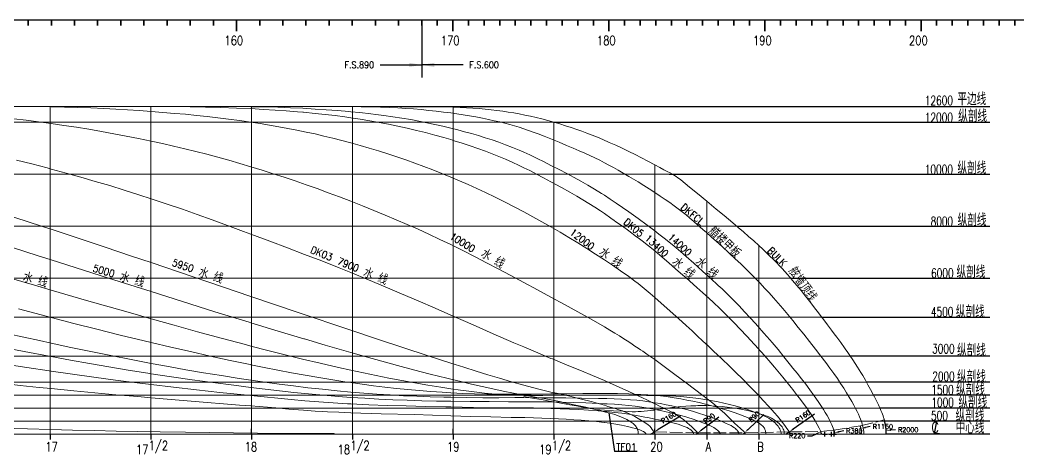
# Model space of a CAD drawing. Header units: millimetres. Extents: x 20870 to 139786, y -130946 to -46846.
# Drawn here: x 80050 to 118427, y -91065 to -74372 of the extents above; entities that cross this region are included whole.
import ezdxf
from ezdxf.enums import TextEntityAlignment as Align

# ---------------------------------------------------------------- set-up
doc = ezdxf.new("R2010")
doc.units = ezdxf.units.MM
doc.header["$LTSCALE"] = 81.4636
doc.linetypes.add('ACAD_ISO02W100', pattern=[15, 12, -3])
for name, color, linetype in [('11', 7, 'Continuous'), ('11TEXTE', 7, 'Continuous'), ('13DIMENSION', 255, 'Continuous'), ('A7', 9, 'Continuous'), ('INI', 4, 'Continuous'), ('TEXTC', 120, 'Continuous'), ('TEXTE', 4, 'Continuous')]:
    doc.layers.add(name, color=color, linetype=linetype)
doc.styles.add('HZDX', font='romans', dxfattribs={"height": 6, "bigfont": 'HZDX'})
doc.styles.add('ROMANS', font='romans.shx', dxfattribs={"width": 0.8, "bigfont": 'hzdx.shx'})
doc.styles.add('ROMANT', font='romans.shx', dxfattribs={"width": 0.8, "height": 4, "bigfont": 'hzdx.shx'})
doc.styles.get("Standard").update_dxf_attribs({"font": 'romand.shx', "bigfont": 'hzdx.shx'})
doc.dimstyles.new('ISO-25', dxfattribs={"dimtxt": 300, "dimasz": 250, "dimexe": 125, "dimexo": 100, "dimgap": 100, "dimtad": 1, "dimdec": 0, "dimtxsty": 'Standard', "dimcen": 2.5, "dimadec": 0, "dimazin": 0, "dimtfac": 1, "dimtdec": 0, "dimtmove": 0, "dimatfit": 3, "dimfxl": 1, "dimarcsym": 0})
doc.dimstyles.get("Standard").update_dxf_attribs({"dimtxt": 180, "dimasz": 180, "dimexe": 180, "dimexo": 60, "dimgap": 90, "dimtad": 0, "dimtih": 1, "dimtoh": 1, "dimdec": 0, "dimzin": 0, "dimdsep": 46, "dimtxsty": 'Standard', "dimcen": 90, "dimadec": 0, "dimazin": 0, "dimtfac": 1, "dimtdec": 0, "dimtofl": 0, "dimtmove": 0, "dimatfit": 3, "dimfxl": 1, "dimtolj": 1, "dimtzin": 0, "dimarcsym": 0})

# ---------------------------------------------------------------- blocks, each defined once
blk = doc.blocks.new('*D32')
at = {"color": 0, "linetype": 'Continuous', "lineweight": -2, "ltscale": 81.4636, "transparency": 16777216}
for p, q in [((106928, -89652), (106254, -90143)), ((106036, -90302), (106108, -90249))]:
    blk.add_line(p, q, dxfattribs=at)
at = {"color": 0, "linetype": 'Continuous', "ltscale": 81.4636, "transparency": 16777216}
blk.add_solid([(106236, -90118), (106272, -90167), (106108, -90249)], dxfattribs=at)
at = {"layer": 'DEFPOINTS', "color": 0, "linetype": 'Continuous', "ltscale": 81.4636, "transparency": 16777216}
for p in [(106036, -90302), (106108, -90249)]:
    blk.add_point(p, dxfattribs=at)
at = {"color": 0, "linetype": 'Continuous', "ltscale": 81.4636, "transparency": 16777216, "insert": (106552, -89691), "char_height": 180, "attachment_point": 5, "rotation": 36.0547}
blk.add_mtext('R90', dxfattribs=at)
blk = doc.blocks.new('*D33')
at = {"color": 0, "linetype": 'Continuous', "lineweight": -2, "ltscale": 81.4636, "transparency": 16777216}
for p, q in [((108651, -89539), (108047, -90115)), ((107852, -90302), (107917, -90239))]:
    blk.add_line(p, q, dxfattribs=at)
at = {"color": 0, "linetype": 'Continuous', "ltscale": 81.4636, "transparency": 16777216}
blk.add_solid([(108027, -90094), (108068, -90137), (107917, -90239)], dxfattribs=at)
at = {"layer": 'DEFPOINTS', "color": 0, "linetype": 'Continuous', "ltscale": 81.4636, "transparency": 16777216}
for p in [(107852, -90302), (107917, -90239)]:
    blk.add_point(p, dxfattribs=at)
at = {"color": 0, "linetype": 'Continuous', "ltscale": 81.4636, "transparency": 16777216, "insert": (108283, -89628), "char_height": 180, "attachment_point": 5, "rotation": 43.6574}
blk.add_mtext('R90', dxfattribs=at)
blk = doc.blocks.new('*D34')
at = {"color": 0, "linetype": 'Continuous', "lineweight": -2, "ltscale": 81.4636, "transparency": 16777216}
for p, q in [((105446, -89604), (104586, -90125)), ((104295, -90302), (104432, -90219))]:
    blk.add_line(p, q, dxfattribs=at)
at = {"color": 0, "linetype": 'Continuous', "ltscale": 81.4636, "transparency": 16777216}
blk.add_solid([(104571, -90100), (104602, -90151), (104432, -90219)], dxfattribs=at)
at = {"layer": 'DEFPOINTS', "color": 0, "linetype": 'Continuous', "ltscale": 81.4636, "transparency": 16777216}
for p in [(104295, -90302), (104432, -90219)]:
    blk.add_point(p, dxfattribs=at)
at = {"color": 0, "linetype": 'Continuous', "ltscale": 81.4636, "transparency": 16777216, "insert": (104995, -89656), "char_height": 180, "attachment_point": 5, "rotation": 31.2164}
blk.add_mtext('R160', dxfattribs=at)
blk = doc.blocks.new('*D35')
at = {"color": 0, "linetype": 'Continuous', "lineweight": -2, "ltscale": 81.4636, "transparency": 16777216}
for p, q in [((110606, -89536), (109779, -90108)), ((109499, -90302), (109631, -90211))]:
    blk.add_line(p, q, dxfattribs=at)
at = {"color": 0, "linetype": 'Continuous', "ltscale": 81.4636, "transparency": 16777216}
blk.add_solid([(109762, -90084), (109796, -90133), (109631, -90211)], dxfattribs=at)
at = {"layer": 'DEFPOINTS', "color": 0, "linetype": 'Continuous', "ltscale": 81.4636, "transparency": 16777216}
for p in [(109499, -90302), (109631, -90211)]:
    blk.add_point(p, dxfattribs=at)
at = {"color": 0, "linetype": 'Continuous', "ltscale": 81.4636, "transparency": 16777216, "insert": (110158, -89615), "char_height": 180, "attachment_point": 5, "rotation": 34.6556}
blk.add_mtext('R160', dxfattribs=at)
blk = doc.blocks.new('*D36')
at = {"color": 0, "linetype": 'Continuous', "lineweight": -2, "ltscale": 81.4636, "transparency": 16777216}
for p, q in [((113716, -90131), (113536, -90144)), ((111272, -90302), (111452, -90302)), ((111362, -90392), (111362, -90212))]:
    blk.add_line(p, q, dxfattribs=at)
at = {"color": 0, "linetype": 'Continuous', "ltscale": 81.4636, "transparency": 16777216}
blk.add_solid([(113534, -90114), (113538, -90174), (113357, -90157)], dxfattribs=at)
at = {"layer": 'DEFPOINTS', "color": 0, "linetype": 'Continuous', "ltscale": 81.4636, "transparency": 16777216}
for p in [(113357, -90157), (111362, -90302)]:
    blk.add_point(p, dxfattribs=at)
at = {"color": 0, "linetype": 'Continuous', "ltscale": 81.4636, "transparency": 16777216, "insert": (114204, -90131), "char_height": 180, "attachment_point": 5}
blk.add_mtext('\\A1;R2000', dxfattribs=at)
blk = doc.blocks.new('*D37')
at = {"color": 0, "linetype": 'Continuous', "lineweight": -2, "ltscale": 81.4636, "transparency": 16777216}
for p, q in [((112741, -90010), (112565, -90045)), ((111169, -90302), (111349, -90302)), ((111259, -90392), (111259, -90212))]:
    blk.add_line(p, q, dxfattribs=at)
at = {"color": 0, "linetype": 'Continuous', "ltscale": 81.4636, "transparency": 16777216}
blk.add_solid([(112559, -90016), (112570, -90075), (112388, -90080)], dxfattribs=at)
at = {"layer": 'DEFPOINTS', "color": 0, "linetype": 'Continuous', "ltscale": 81.4636, "transparency": 16777216}
for p in [(112388, -90080), (111259, -90302)]:
    blk.add_point(p, dxfattribs=at)
at = {"color": 0, "linetype": 'Continuous', "ltscale": 81.4636, "transparency": 16777216, "insert": (113230, -90010), "char_height": 180, "attachment_point": 5}
blk.add_mtext('\\A1;R1150', dxfattribs=at)
blk = doc.blocks.new('*D38')
at = {"color": 0, "linetype": 'Continuous', "lineweight": -2, "ltscale": 81.4636, "transparency": 16777216}
for p, q in [((111728, -90177), (111550, -90207)), ((110908, -90299), (111088, -90299)), ((110998, -90389), (110998, -90209))]:
    blk.add_line(p, q, dxfattribs=at)
at = {"color": 0, "linetype": 'Continuous', "ltscale": 81.4636, "transparency": 16777216}
blk.add_solid([(111545, -90177), (111555, -90237), (111373, -90237)], dxfattribs=at)
at = {"layer": 'DEFPOINTS', "color": 0, "linetype": 'Continuous', "ltscale": 81.4636, "transparency": 16777216}
for p in [(110998, -90299), (111373, -90237)]:
    blk.add_point(p, dxfattribs=at)
at = {"color": 0, "linetype": 'Continuous', "ltscale": 81.4636, "transparency": 16777216, "insert": (112131, -90177), "char_height": 180, "attachment_point": 5}
blk.add_mtext('\\A1;R380', dxfattribs=at)
blk = doc.blocks.new('*D39')
at = {"color": 0, "linetype": 'Continuous', "lineweight": -2, "ltscale": 81.4636, "transparency": 16777216}
for p, q in [((110337, -90362), (110517, -90362)), ((110517, -90362), (110680, -90285))]:
    blk.add_line(p, q, dxfattribs=at)
at = {"color": 0, "linetype": 'Continuous', "ltscale": 81.4636, "transparency": 16777216}
blk.add_solid([(110667, -90257), (110693, -90312), (110842, -90207)], dxfattribs=at)
at = {"layer": 'DEFPOINTS', "color": 0, "linetype": 'Continuous', "ltscale": 81.4636, "transparency": 16777216}
for p in [(110644, -90302), (110842, -90207)]:
    blk.add_point(p, dxfattribs=at)
at = {"color": 0, "linetype": 'Continuous', "ltscale": 81.4636, "transparency": 16777216, "insert": (109934, -90362), "char_height": 180, "attachment_point": 5}
blk.add_mtext('\\A1;R220', dxfattribs=at)

msp = doc.modelspace()

# ---------------------------------------------------------------- linework, layer by layer
at = {"color": 6, "linetype": 'Continuous', "ltscale": 81.4636}
for centre, radius, start, end in [((111361.98, -90301.62), 2000, 360, 15.706234), ((110997.83, -90301.62), 380, 0, 24.987437), ((111259.53, -90289.85), 1150, 359.413551, 15.311798), ((104295.41, -90301.61), 160, 359.994532, 32.083497), ((106035.71, -90301.62), 90, 0, 33.748989), ((107851.98, -90301.62), 90, 0, 33.748989), ((109499.18, -90301.62), 160, 0, 32.095023), ((110643.54, -90301.62), 220, 0, 29.199266)]:
    msp.add_arc(centre, radius, start, end, dxfattribs=at)
at = {"layer": '11', "color": 3, "linetype": 'Continuous', "lineweight": 20}
for p, q in [((26956.98, -77701.62), (94651.98, -77701.62)), ((81206.98, -90301.62), (81206.98, -77701.62)), ((85081.98, -90301.62), (85081.98, -77701.62)), ((88956.98, -90301.62), (88956.98, -77701.62)), ((92831.98, -90301.62), (92831.98, -77701.62)), ((96706.98, -90301.62), (96706.98, -77701.62)), ((26956.98, -78301.62), (100568.02, -78301.62)), ((100581.98, -90301.62), (100581.98, -78305.53)), ((104456.98, -90301.62), (104456.98, -79944.46)), ((26956.98, -80301.62), (105011.76, -80301.62)), ((106456.98, -90301.62), (106456.98, -81343.53)), ((26956.98, -82301.62), (107618.28, -82301.62)), ((108456.98, -90301.62), (108456.98, -83045.34)), ((26956.98, -84301.62), (109724.94, -84301.62)), ((26956.98, -85801.62), (110880.46, -85801.62)), ((26956.98, -87301.62), (111979.1, -87301.62)), ((26956.98, -88301.62), (112602.14, -88301.62)), ((26956.98, -88801.62), (112872.39, -88801.62)), ((26956.98, -89301.62), (113119.18, -89301.62)), ((26956.98, -89801.62), (113297.63, -89801.62)), ((26956.98, -90301.62), (113362.3, -90301.62))]:
    msp.add_line(p, q, dxfattribs=at)
at = {"layer": '11', "color": 7}
for p in [(102687.19, -89480.77), (103787.41, -90966.14)]:
    msp.add_line(p, (102909.99, -90966.14), dxfattribs=at)
at = {"layer": '11', "color": 7, "linetype": 'Continuous'}
msp.add_lwpolyline([(79476.98, -74371.64), (80366.98, -74371.64), (80366.98, -74588.79), (80366.98, -74371.64), (81256.98, -74371.64), (81256.98, -74588.79), (81256.98, -74371.64), (82146.98, -74371.64), (82146.98, -74588.79), (82146.98, -74371.64), (83036.98, -74371.64), (83036.98, -74588.79), (83036.98, -74371.64), (83926.98, -74371.64), (83926.98, -74588.79), (83926.98, -74371.64), (84816.98, -74371.64), (84816.98, -74588.79), (84816.98, -74371.64), (85706.98, -74371.64), (85706.98, -74588.79), (85706.98, -74371.64), (86596.98, -74371.64), (86596.98, -74588.79), (86596.98, -74371.64), (87486.98, -74371.64), (87486.98, -74588.79), (87486.98, -74371.64), (88376.98, -74371.64), (88376.98, -74805.93), (88376.98, -74371.64), (89266.98, -74371.64), (89266.98, -74588.79), (89266.98, -74371.64), (90156.98, -74371.64), (90156.98, -74588.79), (90156.98, -74371.64), (91046.98, -74371.64), (91046.98, -74588.79), (91046.98, -74371.64), (91936.98, -74371.64), (91936.98, -74588.79), (91936.98, -74371.64), (92826.98, -74371.64), (92826.98, -74588.79), (92826.98, -74371.64), (93716.98, -74371.64), (93716.98, -74588.79), (93716.98, -74371.64), (94606.98, -74371.64), (94606.98, -74588.79), (94606.98, -74371.64), (95496.98, -74371.64), (95496.98, -74588.79), (95496.98, -74371.64), (96096.98, -74371.64), (96096.98, -74588.79), (96096.98, -74371.64), (96696.98, -74371.64), (96696.98, -74805.93), (96696.98, -74371.64), (97296.98, -74371.64), (97296.98, -74588.79), (97296.98, -74371.64), (97896.98, -74371.64), (97896.98, -74588.79), (97896.98, -74371.64), (98496.98, -74371.64), (98496.98, -74588.79), (98496.98, -74371.64), (99096.98, -74371.64), (99096.98, -74588.79), (99096.98, -74371.64), (99696.98, -74371.64), (99696.98, -74588.79), (99696.98, -74371.64), (100296.98, -74371.64), (100296.98, -74588.79), (100296.98, -74371.64), (100896.98, -74371.64), (100896.98, -74588.79), (100896.98, -74371.64), (101496.98, -74371.64), (101496.98, -74588.79), (101496.98, -74371.64), (102096.98, -74371.64), (102096.98, -74588.79), (102096.98, -74371.64), (102696.98, -74371.64), (102696.98, -74805.93), (102696.98, -74371.64), (103296.98, -74371.64), (103296.98, -74588.79), (103296.98, -74371.64), (103896.98, -74371.64), (103896.98, -74588.79), (103896.98, -74371.64), (104496.98, -74371.64), (104496.98, -74588.79), (104496.98, -74371.64), (105096.98, -74371.64), (105096.98, -74588.79), (105096.98, -74371.64), (105696.98, -74371.64), (105696.98, -74588.79), (105696.98, -74371.64), (106296.98, -74371.64), (106296.98, -74588.79), (106296.98, -74371.64), (106896.98, -74371.64), (106896.98, -74588.79), (106896.98, -74371.64), (107496.98, -74371.64), (107496.98, -74588.79), (107496.98, -74371.64), (108096.98, -74371.64), (108096.98, -74588.79), (108096.98, -74371.64), (108696.98, -74371.64), (108696.98, -74805.93), (108696.98, -74371.64), (109296.98, -74371.64), (109296.98, -74588.79), (109296.98, -74371.64), (109896.98, -74371.64), (109896.98, -74588.79), (109896.98, -74371.64), (110496.98, -74371.64), (110496.98, -74588.79), (110496.98, -74371.64), (111096.98, -74371.64), (111096.98, -74588.79), (111096.98, -74371.64), (111696.98, -74371.64), (111696.98, -74588.79), (111696.98, -74371.64), (112296.98, -74371.64), (112296.98, -74588.79), (112296.98, -74371.64), (112896.98, -74371.64), (112896.98, -74588.79), (112896.98, -74371.64), (113496.98, -74371.64), (113496.98, -74588.79), (113496.98, -74371.64), (114096.98, -74371.64), (114096.98, -74588.79), (114096.98, -74371.64), (114696.98, -74371.64), (114696.98, -74805.93), (114696.98, -74371.64), (115296.98, -74371.64), (115296.98, -74588.79), (115296.98, -74371.64), (115896.98, -74371.64), (115896.98, -74588.79), (115896.98, -74371.64), (116496.98, -74371.64), (116496.98, -74588.79), (116496.98, -74371.64), (117096.98, -74371.64), (117096.98, -74588.79), (117096.98, -74371.64), (117696.98, -74371.64), (117696.98, -74588.79), (117696.98, -74371.64), (118296.98, -74371.64), (118296.98, -74588.79), (118296.98, -74371.64), (118896.98, -74371.64)], dxfattribs=at)
at = {"layer": '11', "color": 1, "linetype": 'Continuous', "lineweight": 20}
for points in [[(65967.98, -77701.62), (85590.98, -77701.62), (86003.98, -77702.72), (86594.98, -77709.02), (87185.98, -77720.32), (87779.98, -77736.82), (88374.98, -77758.42), (88925.98, -77782.82), (89410.98, -77808.82), (89860.98, -77836.72), (90290.98, -77867.52), (90715.98, -77902.02), (90923.98, -77920.32), (90949.98, -77922.62), (91395.98, -77964.92), (91785.98, -78006.62), (92166.98, -78051.22), (92546.98, -78100.52), (92767.98, -78131.42), (93136.98, -78187.32), (93502.98, -78247.62), (93864.98, -78312.22), (94224.98, -78381.42), (94581.98, -78455.22), (94937.98, -78533.72), (95291.98, -78617.02), (95644.98, -78705.32), (95997.98, -78798.52), (96350.98, -78896.92), (96614.98, -78973.92), (96748.98, -79014.12), (97058.98, -79110.42), (97360.98, -79208.82), (97654.98, -79310.02), (97943.98, -79414.72), (98205.98, -79515.02), (98464.98, -79619.62), (98722.98, -79729.12), (98980.98, -79843.92), (99240.98, -79964.72), (99423.98, -80053.22), (99650.98, -80165.32), (99911.98, -80298.92), (100174.98, -80437.85), (100465.98, -80595.04), (100874.98, -80818.43), (101189.98, -80994.49), (101457.98, -81148.22), (101697.98, -81290.74), (101925.98, -81430.13), (102147.98, -81571.33), (102371.98, -81718.19), (102519.98, -81817.72), (102767.98, -81989.95), (102901.98, -82084.99), (102963.98, -82129.08), (103211.98, -82307.65), (103456.98, -82485.89), (103758.98, -82709.23), (103815.98, -82751.94), (103972.98, -82871.46), (104213.98, -83058.7), (104456.98, -83253.74), (104739.98, -83488.02), (104999.98, -83709.67), (105260.98, -83936.55), (105543.98, -84186.58), (105659.98, -84289.63), (106077.98, -84660.54), (106311.98, -84870.45), (106403.98, -84954.06), (106705.98, -85230.02), (106966.98, -85476.54), (107043.98, -85551.1), (107270.98, -85773.49), (107510.98, -86014.58), (107747.98, -86260.14), (107998.98, -86527.59), (108294.98, -86849.72), (108331.98, -86890.54), (108407.98, -86974.39), (108673.98, -87274.36), (108923.98, -87563.53), (109060.98, -87725.25), (109377.98, -88109.66), (109699.98, -88506.16), (109765.98, -88587.98), (109794.98, -88623.66), (109910.98, -88769.34), (110067.98, -88971.02), (110205.98, -89154.36), (110326.98, -89322.84), (110375.98, -89393.04), (110464.98, -89524.42), (110549.98, -89657.26), (110629.98, -89791.5), (110704.98, -89927.04), (110774.98, -90063.77), (110838.98, -90201.62), (110849.98, -90225.64), (110856.98, -90246.36), (110861.98, -90261.35), (110864.98, -90274.3), (110865.98, -90287.09), (110866.98, -90301.62)], [(65967.98, -77701.62), (86003.98, -77701.62), (88017.98, -77701.62), (88382.98, -77702.72), (88925.98, -77708.12), (88999.98, -77709.12), (89484.98, -77717.82), (89967.98, -77730.42), (90446.98, -77747.32), (90922.98, -77769.02), (91395.98, -77795.82), (91827.98, -77823.92), (92262.98, -77855.52), (92700.98, -77892.72), (92767.98, -77898.92), (93122.98, -77934.72), (93538.98, -77981.22), (93727.98, -78003.62), (94044.98, -78044.22), (94392.98, -78093.62), (94736.98, -78147.32), (95078.98, -78205.82), (95385.98, -78262.52), (95691.98, -78323.42), (95998.98, -78388.52), (96305.98, -78458.02), (96614.98, -78531.92), (96880.98, -78598.32), (97145.98, -78667.92), (97410.98, -78741.02), (97674.98, -78818.02), (97938.98, -78899.52), (98201.98, -78985.72), (98463.98, -79076.92), (98724.98, -79173.42), (98984.98, -79275.12), (99242.98, -79382.12), (99423.98, -79460.32), (99652.98, -79563.82), (99936.98, -79697.62), (100205.98, -79830.12), (100465.98, -79963.22), (100783.98, -80127.42), (101077.98, -80281.82), (101354.98, -80430.22), (101620.98, -80576.62), (101881.98, -80725), (102142.98, -80879.44), (102411.98, -81044.11), (102519.98, -81111.6), (102747.98, -81260.75), (102970.98, -81411.89), (103211.98, -81580.05), (103456.98, -81754.72), (103815.98, -82012.66), (104167.98, -82268.03), (104307.98, -82371.54), (104456.98, -82482.24), (104617.98, -82604.39), (104820.98, -82760.83), (105000.98, -82905.22), (105204.98, -83074.23), (105443.98, -83279.61), (105659.98, -83468.04), (105956.98, -83728.7), (106297.98, -84031.96), (106311.98, -84044.39), (106598.98, -84303.17), (106896.98, -84576.97), (107043.98, -84715.09), (107249.98, -84912.78), (107476.98, -85138.19), (107697.98, -85364.72), (107912.98, -85592.27), (108123.98, -85820.77), (108331.98, -86050.12), (108407.98, -86133.58), (108657.98, -86415.9), (108877.98, -86669.16), (108970.98, -86779.14), (109196.98, -87048.54), (109420.98, -87323.75), (109675.98, -87643.6), (109765.98, -87756.79), (109928.98, -87959.94), (110099.98, -88174.48), (110263.98, -88383.68), (110417.98, -88589.13), (110583.98, -88820.9), (110741.98, -89046.91), (110869.98, -89236.06), (110942.98, -89348.42), (111012.98, -89462.28), (111081.98, -89578.1), (111145.98, -89696.42), (111207.98, -89817.75), (111264.98, -89942.47), (111316.98, -90070.65), (111363.98, -90201.62), (111370.98, -90223.55), (111376.98, -90246.37), (111380.98, -90264.56), (111382.98, -90281.88), (111382.98, -90301.62)], [(79726.98, -77701.62), (80249.98, -77702.32), (80740.98, -77705.42), (81255.98, -77712.02), (81761.98, -77722.22), (82267.98, -77736.72), (82773.98, -77755.32), (83279.98, -77778.22), (83735.98, -77802.32), (84181.98, -77828.82), (84628.98, -77858.32), (85088.98, -77891.32), (85548.98, -77926.62), (85990.98, -77962.82), (86418.98, -78000.82), (86836.98, -78041.02), (87249.98, -78084.32), (87659.98, -78131.22), (88073.98, -78182.42), (88493.98, -78238.72), (88925.98, -78300.52), (89286.98, -78355.82), (89644.98, -78414.12), (89998.98, -78475.62), (90350.98, -78540.42), (90700.98, -78608.72), (91048.98, -78680.62), (91395.98, -78756.22), (91737.98, -78834.82), (92080.98, -78917.32), (92423.98, -79003.92), (92767.98, -79094.72), (93125.98, -79193.62), (93482.98, -79296.62), (93836.98, -79403.82), (94189.98, -79515.02), (94540.98, -79630.42), (94889.98, -79750.02), (95237.98, -79873.92), (95583.98, -80002.02), (95928.98, -80134.52), (96272.98, -80271.32), (96614.98, -80412.54), (96949.98, -80555.61), (97281.98, -80702.1), (97612.98, -80852.7), (97943.98, -81008.09), (98318.98, -81189.48), (98684.98, -81371.98), (99049.98, -81559.53), (99423.98, -81756.03), (99775.98, -81945.08), (100119.98, -82134.62), (100465.98, -82329.62), (100814.98, -82531.12), (101159.98, -82735.75), (101501.98, -82943.96), (101841.98, -83156.22), (102180.98, -83372.95), (102519.98, -83594.62), (102835.98, -83806.46), (103146.98, -84019.65), (103456.98, -84237.62), (103582.98, -84327.71), (103697.98, -84411.88), (103815.98, -84501.62), (103978.98, -84630.76), (104131.98, -84756.97), (104286.98, -84890.25), (104456.98, -85040.62), (104825.98, -85370.62), (105151.98, -85664.61), (105505.98, -85985.59), (105659.98, -86124.62), (105890.98, -86332.94), (106092.98, -86517.3), (106311.98, -86719.62), (106506.98, -86902.96), (106705.98, -87090.55), (107043.98, -87410.62), (107317.98, -87672.67), (107576.98, -87923.81), (107827.98, -88171.62), (108076.98, -88423.67), (108331.98, -88687.56), (108407.98, -88766.97), (108628.98, -89002.91), (108845.98, -89240.43), (109060.98, -89482.05), (109173.98, -89612.34), (109275.98, -89732.74), (109368.98, -89847.58), (109455.98, -89961.13), (109539.98, -90077.72), (109623.98, -90201.62), (109632.98, -90214.71), (109639.98, -90226.89), (109645.98, -90238.34), (109650.98, -90249.23), (109654.98, -90259.75), (109657.98, -90270.07), (109660.98, -90280.37), (109661.98, -90290.83), (109661.98, -90301.62)], [(112501.98, -90301.62), (112500.98, -90272.78), (112498.98, -90240.66), (112493.98, -90201.62), (112482.98, -90127.57), (112468.98, -90052.48), (112451.98, -89975.82), (112429.98, -89896.89), (112403.98, -89814.8), (112372.98, -89728.47), (112335.98, -89636.56), (112291.98, -89537.53), (112238.98, -89425.01), (112180.98, -89310.09), (112114.98, -89187.44), (112036.98, -89049.37), (111937.98, -88880.82), (111833.98, -88708.54), (111723.98, -88532.13), (111605.98, -88350.75), (111479.98, -88163.01), (111343.98, -87966.96), (111194.98, -87759.95), (111030.98, -87538.61), (110847.98, -87298.69), (110643.98, -87035.05), (110413.98, -86741.5), (110184.98, -86451.17), (109977.98, -86192.1), (109765.98, -85930.93), (109569.98, -85692.6), (109382.98, -85469.84), (109202.98, -85259.69), (109027.98, -85059.52), (108853.98, -84866.94), (108681.98, -84679.84), (108507.98, -84496.34), (108331.98, -84314.82), (108146.98, -84128.33), (107958.98, -83943.19), (107763.98, -83754.8), (107552.98, -83556.26), (107316.98, -83338.1), (107043.98, -83087.89), (106831.98, -82894.31), (106641.98, -82722.54), (106445.98, -82548.04), (106311.98, -82429.55), (106119.98, -82260.41), (105958.98, -82120.55), (105809.98, -81993.98), (105659.98, -81870.26), (105510.98, -81750.33), (105358.98, -81631.93), (105200.98, -81513.78), (105035.98, -81394.21), (104858.98, -81271.12), (104667.98, -81141.95), (104456.98, -81003.59), (104245.98, -80867.63), (104032.98, -80733.79), (103815.98, -80600.51), (103639.98, -80494.08), (103456.98, -80385.39), (103240.98, -80258.42), (103047.98, -80147.42), (102868.98, -80046.92), (102694.98, -79952.32), (102519.98, -79860.22), (102340.98, -79768.82), (102156.98, -79677.42), (101965.98, -79585.82), (101764.98, -79493.22), (101552.98, -79398.22), (101322.98, -79299.12), (101069.98, -79193.32), (100787.98, -79077.52), (100465.98, -78947.62), (100201.98, -78841.92), (99980.98, -78755.82), (99785.98, -78682.62), (99602.98, -78617.22), (99423.98, -78556.52), (99246.98, -78499.32), (99066.98, -78444.42), (98882.98, -78391.82), (98692.98, -78341.22), (98495.98, -78292.32), (98288.98, -78244.72), (98068.98, -78197.82), (97832.98, -78150.92), (97576.98, -78103.22), (97329.98, -78059.62), (97089.98, -78019.82), (96852.98, -77983.22), (96614.98, -77949.32), (96335.98, -77912.62), (96054.98, -77878.82), (95770.98, -77847.92), (95481.98, -77820.12), (95187.98, -77795.42), (94885.98, -77773.72), (94573.98, -77755.12), (94249.98, -77739.52), (93909.98, -77726.82), (93551.98, -77716.82), (93172.98, -77709.32), (92767.98, -77704.22), (92514.98, -77702.22), (92265.98, -77701.62), (91430.98, -77701.62), (90595.98, -77701.62), (89760.98, -77701.62), (88925.98, -77701.62), (87927.98, -77701.62), (86929.98, -77701.62), (85930.98, -77701.62), (84932.98, -77701.62), (83934.98, -77701.62), (82936.98, -77701.62), (81938.98, -77701.62), (80940.98, -77701.62), (79941.98, -77701.62)], [(113362.3, -90301.62), (113360.3, -90229.69), (113357.3, -90160.24), (113355.3, -90116.32), (113352.3, -90087.62), (113351.3, -90082.93), (113350.3, -90078.77), (113349.3, -90074.66), (113348.3, -90070.12), (113347.3, -90064.62), (113345.3, -90050.32), (113342.3, -90028.62), (113339.3, -90008.38), (113337.3, -89991.62), (113333.3, -89967.47), (113327.3, -89936.62), (113322.3, -89905.63), (113317.3, -89883.62), (113307.3, -89840.62), (113297.3, -89797.62), (113289.3, -89767.83), (113277.3, -89724.62), (113267.3, -89689.1), (113257.3, -89657.62), (113237.3, -89595.3), (113214.3, -89531.65), (113188.3, -89464), (113157.3, -89388.62), (113125.3, -89315.47), (113092.3, -89242.41), (113057.3, -89167.62), (113011.3, -89072.87), (112957.3, -88966.62), (112907.3, -88869.01), (112857.3, -88772.62), (112757.3, -88582.55), (112657.3, -88399.62), (112558.3, -88223.51), (112457.3, -88048.62), (112388.3, -87932.8), (112323.3, -87825.81), (112257.3, -87720.62), (112168.3, -87583.36), (112074.3, -87441.48), (111957.3, -87270.62), (111906.3, -87196.07), (111857.3, -87125.62), (111808.3, -87055.74), (111757.3, -86983.62), (111607.3, -86773.69), (111457.3, -86568.62), (111359.3, -86436.87), (111257.3, -86299.62), (111104.3, -86096.2), (110957.3, -85901.62), (110859.3, -85772.67), (110757.3, -85640.62), (110605.3, -85444.08), (110457.3, -85253.62), (110357.3, -85126.38), (110257.3, -84999.62), (110081.3, -84778.91), (109919.3, -84580.86), (109757.3, -84386.62), (109655.3, -84266.88), (109556.3, -84153.97), (109457.3, -84042.62), (109358.3, -83934.62), (109257.3, -83826.62), (109136.3, -83700.33), (109013.3, -83575.72), (108887.3, -83451.32), (108757.3, -83325.62), (108611.3, -83187.88), (108457.3, -83045.62), (108262.3, -82869.03), (108067.3, -82695.05), (107869.3, -82522.02), (107666.3, -82348.15), (107457.3, -82171.62), (107123.3, -81893.32), (106817.3, -81641.41), (106457.3, -81344.62), (106098.3, -81047.8), (105793.3, -80796.34), (105457.3, -80521.62), (105405.3, -80480.62), (105348.3, -80439.36), (105286.3, -80397.41), (105216.3, -80353.92), (105136.3, -80307.62), (105044.3, -80256.62), (104935.3, -80198.42), (104804.3, -80129.82), (104647.3, -80046.92), (104457.3, -79944.62), (104198.3, -79805.22), (103949.3, -79674.82), (103704.3, -79550.02), (103457.3, -79427.62), (103206.3, -79307.22), (102957.3, -79191.62), (102708.3, -79079.92), (102457.3, -78971.62), (102250.3, -78885.22), (102049.3, -78804.22), (101851.3, -78727.62), (101655.3, -78654.32), (101457.3, -78583.62), (101243.3, -78510.42), (101028.3, -78440.42), (100809.3, -78372.42), (100582.3, -78305.62), (100344.3, -78238.92), (100117.3, -78178.72), (99895.3, -78123.82), (99676.3, -78073.42), (99457.3, -78026.62), (99247.3, -77985.32), (99037.3, -77947.12), (98824.3, -77912.12), (98610.3, -77880.12), (98391.3, -77851.12), (98168.3, -77824.92), (97939.3, -77801.62), (97702.3, -77780.82), (97457.3, -77762.62), (97215.3, -77747.42), (96971.3, -77734.82), (96707.3, -77723.62), (96508.3, -77716.52), (96328.3, -77711.62), (96149.3, -77708.62), (95676.3, -77704.22), (95236.3, -77702.12), (94781.3, -77701.52), (94257.3, -77701.62), (93878.3, -77701.62), (93499.3, -77701.62), (92718.3, -77701.62), (91937.3, -77701.62)], [(79808.98, -78171.12), (80286.98, -78228.82), (80768.98, -78290.62), (81255.98, -78356.62), (81741.98, -78426.42), (82223.98, -78500.12), (82703.98, -78577.72), (83181.98, -78659.42), (83658.98, -78745.42), (84134.98, -78835.92), (84611.98, -78930.92), (85088.98, -79030.62), (85524.98, -79125.72), (85956.98, -79223.72), (86384.98, -79325.02), (86810.98, -79429.82), (87234.98, -79538.32), (87657.98, -79650.72), (88079.98, -79767.22), (88501.98, -79888.12), (88925.98, -80013.62), (89361.98, -80147.02), (89790.98, -80282.72), (90214.98, -80421.26), (90636.98, -80563.19), (91057.98, -80709.04), (91478.98, -80859.37), (91903.98, -81014.71), (92332.98, -81175.61), (92767.98, -81342.62), (93219.98, -81519.8), (93660.98, -81696.47), (94092.98, -81873.74), (94516.98, -82052.74), (94936.98, -82234.57), (95354.98, -82420.36), (95771.98, -82611.22), (96190.98, -82808.27), (96614.98, -83012.62), (97101.98, -83253.31), (97552.98, -83481.39), (97988.98, -83706.94), (98431.98, -83940.07), (98902.98, -84190.84), (99423.98, -84469.36), (99947.98, -84749.89), (100465.98, -85029.62), (100985.98, -85313.7), (101497.98, -85597.3), (102006.98, -85883.8), (102519.98, -86176.62), (102729.98, -86298.48), (102919.98, -86410.24), (103096.98, -86518.59), (103272.98, -86630.19), (103456.98, -86751.73), (103584.98, -86839.21), (103693.98, -86914.11), (103815.98, -86996.68), (103904.98, -87054.95), (103995.98, -87114.72), (104150.98, -87218.87), (104301.98, -87323.27), (104456.98, -87434.62), (104864.98, -87733.15), (105231.98, -88005.5), (105659.98, -88324.62), (105991.98, -88571.08), (106311.98, -88812.1), (106473.98, -88936.62), (106622.98, -89053.9), (106763.98, -89168.97), (106901.98, -89286.9), (107043.98, -89412.75), (107147.98, -89508.29), (107250.98, -89605.63), (107401.98, -89750.83), (107527.98, -89872.72), (107641.98, -89981.62), (107754.98, -90087.82), (107880.98, -90201.62), (107890.98, -90210.07), (107898.98, -90218.2), (107906.98, -90226.07), (107913.98, -90233.73), (107919.98, -90241.22), (107924.98, -90248.61), (107929.98, -90255.95), (107932.98, -90263.28), (107935.98, -90270.65), (107938.98, -90278.12), (107939.98, -90285.74), (107940.98, -90293.56), (107941.98, -90301.62)], [(79918.98, -79764.82), (80505.98, -79910.62), (81093.98, -80062.32), (81255.98, -80104.92), (81821.98, -80258.12), (82384.98, -80415.53), (82945.98, -80577.44), (83504.98, -80743.99), (84062.98, -80915.37), (84619.98, -81091.77), (85088.98, -81244.46), (85707.98, -81451.18), (86294.98, -81652.32), (86865.98, -81852.95), (87436.98, -82058.12), (88024.98, -82272.82), (88645.98, -82502.03), (88925.98, -82605.69), (89652.98, -82876.53), (90335.98, -83133.5), (90995.98, -83385.34), (91652.98, -83640.87), (92329.98, -83908.87), (92767.98, -84085.08), (93450.98, -84364.37), (94095.98, -84632.8), (94722.98, -84899.08), (95355.98, -85171.9), (96016.98, -85459.97), (96614.98, -85722.31), (97476.98, -86101.2), (98245.98, -86437.5), (99044.98, -86783.16), (99423.98, -86945.46), (99778.98, -87096.49), (100465.98, -87384.57), (100519.98, -87407.19), (101088.98, -87641.23), (101642.98, -87866.24), (102064.98, -88045.15), (102519.98, -88240.81), (102713.98, -88325.17), (103088.98, -88492.32), (103456.98, -88660.75), (103815.98, -88826.51), (104015.98, -88919.53), (104122.98, -88969.98), (104456.98, -89129.74), (104470.98, -89136.63), (104644.98, -89220.95), (104800.98, -89297.22), (104940.98, -89367.13), (105068.98, -89432.37), (105183.98, -89494.64), (105289.98, -89555.65), (105388.98, -89617.13), (105481.98, -89680.81), (105571.98, -89748.44), (105659.98, -89821.77), (105708.98, -89861.51), (105796.98, -89938.48), (105872.98, -90009.55), (105949.98, -90087.34), (105996.98, -90133.91), (106068.98, -90201.62), (106078.98, -90211.97), (106093.98, -90228.14), (106106.98, -90245.39), (106117.98, -90263.6), (106126.98, -90282.45), (106134.98, -90301.62)], [(79614.98, -81894.15), (80286.98, -82108.65), (80960.98, -82326.21), (81255.98, -82422.43), (82330.98, -82776.5), (83322.98, -83107.6), (84334.98, -83449.45), (85088.98, -83704.95), (88925.98, -85008.16), (90714.98, -85614.8), (92767.98, -86306.02), (93793.98, -86648.86), (94766.98, -86970.09), (95739.98, -87287.19), (96614.98, -87568.35), (97119.98, -87729.29), (97589.98, -87877.19), (98041.98, -88015.99), (98489.98, -88149.54), (98949.98, -88281.62), (99423.98, -88412.72), (99759.98, -88503.09), (100107.98, -88594.35), (100465.98, -88683), (100612.98, -88714.03), (100745.98, -88739.87), (100853.98, -88762.16), (101191.98, -88842.43), (101526.98, -88925.57), (101642.98, -88954.56), (102009.98, -89050.21), (102378.98, -89151.21), (102383.98, -89152.5), (102519.98, -89190.88), (102658.98, -89230.87), (102797.98, -89271.15), (102936.98, -89313.19), (103075.98, -89358.5), (103214.98, -89408.62), (103354.98, -89464.74), (103456.98, -89509.74), (103567.98, -89563.2), (103685.98, -89626.38), (103813.98, -89699.14), (103815.98, -89700.06), (103943.98, -89775.09), (103995.98, -89804.65), (104085.98, -89858.39), (104151.98, -89901.51), (104208.98, -89943.07), (104263.98, -89996.49), (104315.98, -90054.21), (104363.98, -90115.61), (104407.98, -90179.82), (104421.98, -90201.62), (104427.98, -90211.4), (104438.98, -90230.3), (104444.98, -90244.31), (104449.98, -90256.06), (104452.98, -90266.81), (104454.98, -90277.4), (104455.98, -90288.62), (104456.98, -90301.62)], [(79801.98, -83141.04), (80708.98, -83427.71), (81255.98, -83601.29), (83451.98, -84299.06), (85088.98, -84818.88), (86296.98, -85199.59), (87543.98, -85589.64), (88863.98, -85996.77), (88925.98, -86015.83), (89981.98, -86336.54), (90970.98, -86631.75), (90986.98, -86636.71), (91789.98, -86872.4), (92767.98, -87155.14), (93359.98, -87324.03), (93957.98, -87492.17), (94566.98, -87659.52), (95187.98, -87825.63), (95819.98, -87989.41), (96461.98, -88149.51), (96614.98, -88186.81), (97006.98, -88279.11), (97415.98, -88374.45), (97823.98, -88468.26), (98228.98, -88559.3), (98631.98, -88645.98), (99029.98, -88726.62), (99423.98, -88799.86), (99649.98, -88839.58), (99928.98, -88885.85), (100200.98, -88931.56), (100465.98, -88980.29), (100479.98, -88983.13), (100667.98, -89023.35), (100853.98, -89063.14), (100858.98, -89064.12), (101177.98, -89130.95), (101493.98, -89198), (101807.98, -89267.79), (102120.98, -89342.89), (102174.98, -89347.3), (102519.98, -89374.68), (102876.98, -89396.67), (103226.98, -89420.21), (103456.98, -89434.27), (103592.98, -89436.62), (103712.98, -89435.32), (103813.98, -89433.89), (103933.98, -89428.17), (104055.98, -89417.62), (104178.98, -89403.59), (104303.98, -89387.96), (104430.98, -89372.5), (104456.98, -89369.46), (104668.98, -89340.31), (104885.98, -89309.59), (105114.98, -89278.7), (105361.98, -89250.69), (105456.98, -89241.51), (105658.98, -89224.51), (105847.98, -89212.51), (106031.98, -89204.87), (106110.98, -89202.86), (106247.98, -89201.05), (106456.98, -89202.47), (106653.98, -89208.78), (106850.98, -89220.09), (107046.98, -89236.53), (107242.98, -89258.13), (107437.98, -89284.84), (107632.98, -89316.57), (107826.98, -89353.14), (108019.98, -89394.37), (108211.98, -89440.02), (108331.98, -89470.72), (108460.98, -89505.89), (108575.98, -89540.99), (108680.98, -89576.78), (108776.98, -89613.54), (108863.98, -89651.39), (108943.98, -89690.15), (109015.98, -89729.63), (109081.98, -89769.76), (109140.98, -89810.55), (109193.98, -89851.87), (109240.98, -89893.25), (109281.98, -89935.06), (109317.98, -89977.35), (109350.98, -90023.34), (109377.98, -90067.14), (109398.98, -90109.44), (109414.98, -90150.84), (109427.98, -90191.91), (109429.98, -90201.62), (109436.98, -90234.2), (109439.98, -90267.87), (109441.98, -90301.62)], [(79133.98, -84142.77), (80607.98, -84572.66), (81255.98, -84761.18), (82613.98, -85155.28), (84119.98, -85588.45), (85088.98, -85864.58), (85972.98, -86113.48), (86872.98, -86362.21), (87791.98, -86610.65), (88725.98, -86857.76), (88925.98, -86910.11), (89579.98, -87079.13), (90241.98, -87245.99), (90913.98, -87410.9), (91598.98, -87573.71), (92293.98, -87733.79), (92767.98, -87839.68), (93254.98, -87945.47), (93743.98, -88047.92), (94236.98, -88146.64), (94731.98, -88241.27), (95230.98, -88331.48), (95730.98, -88416.97), (96231.98, -88497.46), (96614.98, -88555.27), (96986.98, -88608.74), (97311.98, -88651.47), (97614.98, -88687.44), (97908.98, -88718.26), (98199.98, -88744.64), (98485.98, -88766.57), (98746.98, -88782.96), (98819.98, -88786.82), (99122.98, -88799.64), (99423.98, -88807.4), (99448.98, -88807.83), (99825.98, -88810.7), (100153.98, -88808.17), (100465.98, -88804.55), (101252.98, -88798.97), (102044.98, -88798.11), (102519.98, -88800.01), (103456.98, -88805.43), (103485.98, -88805.59), (103823.98, -88806.12), (104144.98, -88807.22), (104456.98, -88812.36), (104717.98, -88818.56), (104988.98, -88827.55), (105271.98, -88841.95), (105456.98, -88854.55), (105687.98, -88874.61), (105921.98, -88899.37), (106156.98, -88929.38), (106227.98, -88939.39), (106233.98, -88940.28), (106456.98, -88975.05), (106677.98, -89013.99), (106898.98, -89057.39), (107118.98, -89105.25), (107337.98, -89157.7), (107555.98, -89214.9), (107772.98, -89277.03), (107988.98, -89344.21), (108202.98, -89416.45), (108331.98, -89462.48), (108460.98, -89510.96), (108572.98, -89557.09), (108672.98, -89602.04), (108761.98, -89646.38), (108840.98, -89690.54), (108912.98, -89734.39), (108975.98, -89777.99), (109032.98, -89821.58), (109083.98, -89865.47), (109127.98, -89909.47), (109167.98, -89954.01), (109201.98, -89998.62), (109234.98, -90049.09), (109261.98, -90098.58), (109283.98, -90147.97), (109300.98, -90198.04), (109301.98, -90201.62), (109306.98, -90220.2), (109312.98, -90246.71), (109315.98, -90273.78), (109316.98, -90301.62)], [(79989.98, -85485.41), (81255.98, -85815.7), (82125.98, -86040.31), (83008.98, -86264.73), (83907.98, -86488.82), (84824.98, -86711.78), (85088.98, -86774.91), (85845.98, -86953.11), (86604.98, -87127.32), (87366.98, -87297.39), (88132.98, -87463.15), (88901.98, -87624.44), (88925.98, -87629.3), (89442.98, -87734.64), (89963.98, -87837.69), (90486.98, -87937.87), (91014.98, -88034.54), (91546.98, -88127.07), (92082.98, -88214.91), (92621.98, -88297.69), (92767.98, -88319.04), (93204.98, -88380.67), (93642.98, -88438.63), (94081.98, -88492.53), (94521.98, -88542.01), (94961.98, -88586.75), (95403.98, -88626.51), (95845.98, -88661.14), (96288.98, -88690.58), (96614.98, -88708.92), (97072.98, -88730.13), (97531.98, -88746.36), (97996.98, -88757.78), (98471.98, -88764.47), (98605.98, -88765.51), (98935.98, -88766.54), (99423.98, -88764.49), (99704.98, -88762.07), (100465.98, -88752.98), (101078.98, -88743.66), (101692.98, -88736.41), (102316.98, -88733.94), (102519.98, -88734.49), (102590.98, -88734.99), (103023.98, -88740.45), (103456.98, -88750.7), (103646.98, -88757.39), (103921.98, -88769.76), (104191.98, -88786.14), (104456.98, -88807.3), (104677.98, -88829.63), (104901.98, -88857.66), (105131.98, -88891.37), (105366.98, -88929.7), (105456.98, -88945.03), (105690.98, -88986.93), (105926.98, -89033.16), (106165.98, -89085.21), (106408.98, -89143.71), (106456.98, -89155.86), (106647.98, -89206.29), (106816.98, -89253.45), (107055.98, -89323.69), (107312.98, -89404.2), (107544.98, -89481.76), (107749.98, -89554.48), (107927.98, -89622.33), (108083.98, -89685.93), (108214.98, -89744.05), (108331.98, -89799.82), (108403.98, -89838.38), (108465.98, -89875.83), (108519.98, -89912.36), (108564.98, -89948.09), (108604.98, -89985), (108633.98, -90016.88), (108655.98, -90045.41), (108672.98, -90071.86), (108685.98, -90097.26), (108696.98, -90122.58), (108706.98, -90148.9), (108711.98, -90167.19), (108715.98, -90183.71), (108717.98, -90195.03), (108718.98, -90199.53), (108718.98, -90201.62), (108720.98, -90212.71), (108725.98, -90257.04), (108726.98, -90301.62)], [(79593.98, -86438.08), (80797.98, -86703.78), (81255.98, -86803.17), (82011.98, -86964.26), (82773.98, -87123.41), (83544.98, -87279.93), (84322.98, -87433.04), (85088.98, -87578.24), (85758.98, -87701.4), (86432.98, -87821.11), (87110.98, -87936.95), (87793.98, -88048.55), (88480.98, -88155.63), (88925.98, -88222.12), (89469.98, -88300.12), (90015.98, -88375.03), (90565.98, -88446.31), (91120.98, -88513.45), (91681.98, -88576.02), (92247.98, -88633.77), (92767.98, -88682.2), (93269.98, -88724.35), (93773.98, -88761.58), (94280.98, -88793.75), (94790.98, -88820.92), (95304.98, -88843.34), (95821.98, -88861.51), (96341.98, -88876.12), (96614.98, -88882.58), (97229.98, -88892.81), (97844.98, -88897.28), (98460.98, -88897.89), (99076.98, -88896.49), (99423.98, -88895.52), (99954.98, -88896.69), (100465.98, -88899.05), (101040.98, -88902.98), (101640.98, -88909.78), (102299.98, -88923.15), (102519.98, -88928.97), (102616.98, -88932.02), (102897.98, -88942.02), (103179.98, -88954.81), (103456.98, -88971.8), (103530.98, -88977.39), (103765.98, -88998.52), (103998.98, -89024.58), (104228.98, -89055.17), (104456.98, -89089.56), (104672.98, -89125.28), (104891.98, -89166.55), (105114.98, -89214.09), (105342.98, -89267.4), (105456.98, -89295.14), (105679.98, -89352.32), (105905.98, -89415.4), (106140.98, -89486.59), (106383.98, -89566.33), (106456.98, -89590.99), (106661.98, -89664.02), (106838.98, -89730.67), (106894.98, -89752.92), (107018.98, -89802.62), (107179.98, -89871.12), (107298.98, -89925.73), (107389.98, -89972.17), (107460.98, -90013.62), (107517.98, -90052.12), (107560.98, -90085.63), (107593.98, -90115.92), (107620.98, -90144.6), (107642.98, -90172.83), (107662.98, -90201.62), (107663.98, -90204.66), (107672.98, -90220.16), (107678.98, -90235.89), (107684.98, -90251.89), (107688.98, -90268.16), (107691.98, -90284.73), (107693.98, -90301.62)], [(79260.98, -86936.9), (80213.98, -87122.66), (81168.98, -87303.3), (81255.98, -87319.43), (81990.98, -87454.49), (82728.98, -87586.42), (83470.98, -87714.51), (84216.98, -87838.18), (84964.98, -87957.02), (85088.98, -87976.16), (85874.98, -88093.74), (86667.98, -88207.44), (87468.98, -88316.98), (88278.98, -88422.28), (88925.98, -88502.7), (89474.98, -88568.69), (90026.98, -88632.48), (90582.98, -88693.33), (91145.98, -88750.42), (91717.98, -88803.03), (92295.98, -88850.66), (92767.98, -88885.39), (93304.98, -88920.66), (93844.98, -88951.08), (94390.98, -88976.49), (94942.98, -88997.07), (95501.98, -89013.43), (96066.98, -89026.44), (96333.98, -89031.7), (96614.98, -89036.77), (97354.98, -89046.01), (98095.98, -89049.97), (98837.98, -89051.39), (99423.98, -89052.24), (99952.98, -89055.01), (100465.98, -89061.33), (100896.98, -89069.41), (101339.98, -89079.84), (101803.98, -89094.69), (102283.98, -89115.72), (102519.98, -89128.36), (102622.98, -89134.55), (102909.98, -89152.94), (103188.98, -89174.26), (103456.98, -89200.09), (103701.98, -89229.75), (103954.98, -89265.64), (104206.98, -89305.73), (104456.98, -89349.13), (104674.98, -89391.5), (104895.98, -89439.16), (105121.98, -89493.33), (105353.98, -89554.26), (105456.98, -89582.53), (105651.98, -89639.36), (105762.98, -89673.69), (105893.98, -89716.29), (106108.98, -89790.12), (106303.98, -89862.02), (106456.98, -89921.56), (106570.98, -89970.14), (106657.98, -90010.87), (106726.98, -90047.43), (106782.98, -90081.52), (106830.98, -90114.75), (106873.98, -90150.67), (106907.98, -90183.98), (106923.98, -90201.62), (106924.98, -90202.59), (106934.98, -90214.43), (106943.98, -90226.38), (106950.98, -90238.45), (106957.98, -90250.68), (106962.98, -90263.09), (106966.98, -90275.7), (106969.98, -90288.54), (106971.98, -90301.62)], [(79469.98, -87602.56), (80318.98, -87737.74), (81170.98, -87868.03), (81255.98, -87880.71), (82071.98, -87998.67), (82893.98, -88112.55), (83722.98, -88222.31), (84562.98, -88328.02), (85088.98, -88391.63), (85954.98, -88493.73), (86833.98, -88595.03), (87739.98, -88695.16), (88676.98, -88792.99), (88925.98, -88817.91), (89441.98, -88869.42), (89959.98, -88920.24), (90480.98, -88969.59), (91008.98, -89016.35), (91545.98, -89059.18), (92093.98, -89096.87), (92649.98, -89128.76), (92767.98, -89134.71), (93462.98, -89166.64), (94167.98, -89193.57), (94894.98, -89215.68), (95647.98, -89234.2), (96422.98, -89251.13), (96614.98, -89255.26), (97486.98, -89271.37), (98361.98, -89282.62), (99237.98, -89289.07), (99423.98, -89289.77), (99451.98, -89289.86), (99794.98, -89291.9), (100115.98, -89296.96), (100465.98, -89307.01), (100820.98, -89319.94), (101179.98, -89334.68), (101543.98, -89352.41), (101909.98, -89374.43), (102277.98, -89401.92), (102519.98, -89423.44), (102619.98, -89433.36), (102912.98, -89464.6), (103190.98, -89499.03), (103456.98, -89536.94), (103755.98, -89586.06), (104080.98, -89644.34), (104188.98, -89664.67), (104456.98, -89717.14), (104602.98, -89747.07), (104748.98, -89777.33), (104896.98, -89808.56), (105046.98, -89841.88), (105198.98, -89878.76), (105351.98, -89920.78), (105456.98, -89953.52), (105553.98, -89987.56), (105632.98, -90019.5), (105699.98, -90050.3), (105757.98, -90080.97), (105806.98, -90111.34), (105851.98, -90144.23), (105886.98, -90174.42), (105912.98, -90201.62), (105920.98, -90210.62), (105927.98, -90220.34), (105934.98, -90230.13), (105939.98, -90240.01), (105944.98, -90249.98), (105947.98, -90260.06), (105950.98, -90270.25), (105952.98, -90280.57), (105953.98, -90291.02), (105953.98, -90301.62)], [(79343.98, -88340.92), (80058.98, -88423.12), (80783.98, -88501.48), (81255.98, -88549.96), (82126.98, -88636.67), (82933.98, -88712.58), (83731.98, -88783.73), (84577.98, -88856.07), (85088.98, -88898.78), (86636.98, -89027.89), (88487.98, -89179.61), (88925.98, -89214.53), (89887.98, -89292.64), (90382.98, -89333.18), (90949.98, -89377.78), (91403.98, -89410.14), (91679.98, -89427.65), (91876.98, -89438.91), (92307.98, -89460.15), (92767.98, -89477.59), (93933.98, -89513.44), (95212.98, -89549.26), (96614.98, -89590.45), (97386.98, -89614.67), (98160.98, -89636.36), (98941.98, -89653.65), (99423.98, -89661.41), (99456.98, -89661.87), (99792.98, -89669.19), (100120.98, -89680.94), (100465.98, -89697.1), (100757.98, -89712.06), (101050.98, -89727.53), (101342.98, -89744.5), (101634.98, -89764.01), (101926.98, -89787.19), (102219.98, -89815.27), (102512.98, -89849.64), (102519.98, -89850.52), (102735.98, -89881.31), (102955.98, -89917.72), (103179.98, -89959.73), (103406.98, -90006.59), (103456.98, -90017.69), (103596.98, -90050.91), (103711.98, -90081.5), (103806.98, -90110.72), (103886.98, -90139.14), (103955.98, -90167.43), (104014.98, -90195.91), (104025.98, -90201.62), (104039.98, -90209.42), (104061.98, -90222.8), (104076.98, -90233.67), (104087.98, -90242.85), (104095.98, -90250.82), (104102.98, -90257.91), (104106.98, -90264.35), (104110.98, -90270.3), (104113.98, -90275.89), (104116.98, -90281.23), (104117.98, -90286.39), (104119.98, -90291.46), (104120.98, -90296.52), (104120.98, -90301.62)], [(79360.98, -90071.26), (80345.98, -90099.62), (81220.98, -90123.46), (82072.98, -90145.22), (82909.98, -90165.06), (83743.98, -90183.15), (84583.98, -90199.62), (85439.98, -90214.62), (86412.98, -90229.76), (87348.98, -90242.41), (88263.98, -90252.9), (89179.98, -90261.58), (90113.98, -90268.83), (91088.98, -90275.04), (92125.98, -90280.62), (92125.98, -90280.62), (92125.98, -90301.62)]]:
    msp.add_lwpolyline(points, dxfattribs=at)
at = {"layer": '11', "color": 3, "linetype": 'Continuous', "lineweight": 20}
msp.add_lwpolyline([(99423.98, -88853.17), (99683.98, -88899.35), (99928.98, -88942.9), (100165.98, -88985.17), (100402.98, -89027.49), (100648.98, -89071.19), (100911.98, -89117.62), (101198.98, -89168.34), (101451.98, -89214.15), (101691.98, -89258.62), (101889.98, -89296.23), (102066.98, -89332.11), (102232.98, -89367.31), (102383.98, -89402.62), (102567.98, -89447.99), (102745.98, -89496.6), (102919.98, -89548.85), (103085.98, -89605.26), (103241.98, -89666.55), (103387.98, -89733.57), (103515.98, -89807.43), (103627.98, -89889.44), (103716.98, -89981.17), (103778.98, -90084.51), (103813.98, -90201.62), (103821.98, -90252.91), (103823.98, -90301.62)], dxfattribs=at)
at = {"layer": '11', "color": 7, "linetype": 'ACAD_ISO02W100', "lineweight": 20, "ltscale": 0.5}
msp.add_lwpolyline([(104430.98, -90216.62), (106110.55, -90251.62), (107927.04, -90251.62), (109634.08, -90216.62), (110835.58, -90194.3), (111342.27, -90141.1), (112368.7, -89986.17), (113284.98, -89750.89)], dxfattribs=at)
at = {"layer": '13DIMENSION'}
for p, q in [((95496.98, -74371.64), (95496.98, -76579.81)), ((93896.98, -76099.42), (95496.98, -76099.42)), ((97096.98, -76099.42), (95496.98, -76099.42)), ((88956.98, -90301.62), (88956.98, -90101.62)), ((96706.98, -90301.62), (96706.98, -90101.62)), ((104456.98, -90301.62), (104456.98, -90101.62)), ((81206.98, -90301.62), (81206.98, -90501.62)), ((85081.98, -90301.62), (85081.98, -90501.62)), ((88956.98, -90301.62), (88956.98, -90501.62)), ((92831.98, -90301.62), (92831.98, -90501.62)), ((96706.98, -90301.62), (96706.98, -90501.62)), ((100581.98, -90301.62), (100581.98, -90501.62)), ((104456.98, -90301.61), (104456.98, -90501.61)), ((106456.98, -90301.62), (106456.98, -90501.62)), ((108456.98, -90301.62), (108456.98, -90501.62))]:
    msp.add_line(p, q, dxfattribs=at)
for points in [[(95016.98, -76019.42), (95016.98, -76179.42), (95496.98, -76099.42)], [(95976.98, -76019.42), (95976.98, -76179.42), (95496.98, -76099.42)]]:
    msp.add_solid(points, dxfattribs=at)
at = {"layer": 'A7', "linetype": 'Continuous'}
for p, q in [((94651.98, -77701.62), (117346.06, -77701.62)), ((100568.02, -78301.62), (117346.06, -78301.62)), ((105011.76, -80301.62), (117346.06, -80301.62)), ((107618.28, -82301.62), (117346.06, -82301.62)), ((109724.94, -84301.62), (117346.06, -84301.62)), ((110880.46, -85801.62), (117346.06, -85801.62)), ((117346.06, -87301.62), (111979.1, -87301.62)), ((117346.06, -88301.62), (112602.14, -88301.62)), ((117346.06, -88801.62), (112872.39, -88801.62)), ((117346.06, -89301.62), (113119.18, -89301.62)), ((117346.06, -89801.62), (113297.63, -89801.62)), ((117346.06, -90301.62), (113362.3, -90301.62))]:
    msp.add_line(p, q, dxfattribs=at)
at = {"layer": 'TEXTE'}
for p, q in [((115297.16, -89811.42), (115203.57, -90278.8)), ((115203.57, -90278.8), (115409.82, -90278.8))]:
    msp.add_line(p, q, dxfattribs=at)

# ---------------------------------------------------------------- texts
at = {"layer": '11', "color": 7, "width": 0.9}
for s, rotation, p in [('DKFCL', 320, (105428.59, -81617.97)), ('DK05', 320, (103230.59, -82183.69)), ('12000', 322.147013, (101168.22, -82587.45)), ('10000', 327.807734, (96545.87, -82761.63)), ('13400', 317.83254, (104050.46, -82804.07)), ('14000', 317.83254, (104942.71, -82763.64)), ('DK03', 337.905406, (91197.68, -83315.6)), ('BULK', 315, (108766.47, -83269.14)), ('5950', 341.217359, (85873.52, -83811.1)), ('7900', 337.905406, (92231.69, -83753.37)), ('5000', 343.815627, (82828.99, -84038.18))]:
    msp.add_text(s, height=274.125, rotation=rotation, dxfattribs=at).set_placement(p)
msp.add_text('TF01', height=274.125, dxfattribs=at).set_placement((102974.11, -90927.13))
at = {"layer": '11TEXTE', "style": 'ROMANS', "width": 0.9}
for s, p in [('F.S.890', (93096.98, -76099.42)), ('F.S.600', (97896.98, -76099.42))]:
    msp.add_text(s, height=250, dxfattribs=at).set_placement(p, align=Align.MIDDLE)
at = {"layer": '13DIMENSION', "color": 4, "style": 'ROMANS', "width": 0.8}
for s, p in [('160', (87913.43, -75336.03)), ('170', (96233.43, -75336.03)), ('180', (102233.43, -75336.03)), ('190', (108233.43, -75336.03)), ('200', (114233.43, -75336.03))]:
    msp.add_text(s, height=350, dxfattribs=at).set_placement(p)
for s, p in [('1/2', (85373.59, -90760.26)), ('1/2', (93123.59, -90760.26)), ('1/2', (100873.59, -90760.26)), ('17', (81264.48, -90786.55)), ('17', (84753.06, -90889.61)), ('18', (88931.98, -90786.55)), ('18', (92503.06, -90889.61)), ('19', (96711.48, -90786.55)), ('19', (100253.06, -90889.61)), ('20', (104522.96, -90786.55)), ('A', (106522.96, -90786.13)), ('B', (108522.96, -90786.13))]:
    msp.add_text(s, height=350, dxfattribs=at).set_placement(p, align=Align.MIDDLE)
at = {"layer": 'INI', "style": 'ROMANT', "width": 0.7}
for s, p in [('平边线', (116095.01, -77410.21)), ('纵剖线', (116124.8, -78061.62)), ('纵剖线', (116097.52, -80061.62)), ('纵剖线', (116104.18, -82061.62)), ('纵剖线', (116060.89, -84061.62)), ('纵剖线', (116035.18, -85591.08)), ('纵剖线', (116081.98, -87070.38)), ('纵剖线', (116081.44, -88087.35)), ('纵剖线', (116043.74, -88586.02)), ('纵剖线', (116134.48, -89070.52)), ('纵剖线', (116025.74, -89583.94)), ('中心线', (116025.74, -90043.44))]:
    msp.add_text(s, height=480, dxfattribs=at).set_placement(p, align=Align.MIDDLE_LEFT)
for s, p in [('12600', (115383.98, -77470.21)), ('12000', (115383.98, -78121.62)), ('10000', (115383.98, -80121.62)), ('8000', (115497.55, -82121.62)), ('6000', (115514.58, -84107.15))]:
    msp.add_text(s, height=360, dxfattribs=at).set_placement(p, align=Align.MIDDLE)
for s, p in [('4500', (115941.55, -85776.43)), ('3000', (115988.35, -87195.54)), ('2000', (115992.6, -88257.04)), ('1500', (115954.91, -88774.31)), ('1000', (115956.39, -89258.18)), ('500', (115727.61, -89771.81))]:
    msp.add_text(s, height=360, dxfattribs=at).set_placement(p, align=Align.RIGHT)
at = {"layer": 'TEXTC', "style": 'HZDX', "width": 0.8}
for s, rotation, p in [('艏楼甲板', 316.135166, (106626.18, -82398.19)), ('水 线', 328.8024, (97833.02, -83297.38)), ('水 线', 323.141679, (102388.17, -83227.96)), ('水 线', 318.827206, (105211.15, -83594.95)), ('水 线', 318.827206, (106103.41, -83594.95)), ('水 线', 344.810293, (80182.28, -84234.27)), ('水 线', 344.810293, (83905.66, -84224.08)), ('水 线', 342.212025, (86940.65, -84045.61)), ('水 线', 338.900072, (93283.49, -84049.14)), ('舷墙顶线', 305, (109730.93, -83917.26))]:
    msp.add_text(s, height=400, rotation=rotation, dxfattribs=at).set_placement(p, align=Align.MIDDLE_LEFT)
at = {"layer": 'TEXTE', "style": 'ROMANT', "width": 0.8}
msp.add_text('C', height=400, dxfattribs=at).set_placement((115096.15, -90239.36))

# ---------------------------------------------------------------- dimensions: what is measured, and where the dimension line sits
at = {"color": 6, "linetype": 'Continuous', "ltscale": 81.4636}
for center, mpoint, picture, middle in [((104295.41, -90301.61), (104432.25, -90218.69), '*D34', (104994.73, -89655.64)), ((107851.98, -90301.62), (107917.1, -90239.49), '*D33', (108283.07, -89627.67)), ((109499.18, -90301.62), (109630.8, -90210.64), '*D35', (110158.5, -89614.87)), ((106035.71, -90301.62), (106108.47, -90248.65), '*D32', (106552.17, -89690.62))]:
    dim = msp.add_radius_dim(center=center, mpoint=mpoint, dimstyle='ISO-25', override={"dimtxt": 180, "dimasz": 180}, dxfattribs=at)
    dim.commit()
    dim.dimension.update_dxf_attribs({"geometry": picture, "text_midpoint": middle})
for center, mpoint, picture, middle in [((110997.83, -90299.3), (111372.64, -90236.73), '*D38', (111727.73, -90177.45)), ((111259.47, -90301.62), (112387.89, -90079.9), '*D37', (112741.13, -90010.49)), ((111361.98, -90301.62), (113356.74, -90156.94), '*D36', (114204.37, -90130.9))]:
    dim = msp.add_radius_dim(center=center, mpoint=mpoint, dimstyle='Standard', dxfattribs=at)
    dim.commit()
    dim.dimension.update_dxf_attribs({"geometry": picture, "text_midpoint": middle})
dim = msp.add_radius_dim(center=(110643.54, -90301.62), mpoint=(110842.38, -90207.49), dimstyle='Standard', dxfattribs=at)
dim.commit()
dim.dimension.update_dxf_attribs({"geometry": '*D39', "text_midpoint": (109934.15, -90361.53), "dimtype": 164})

doc.saveas('drawing.dxf')
